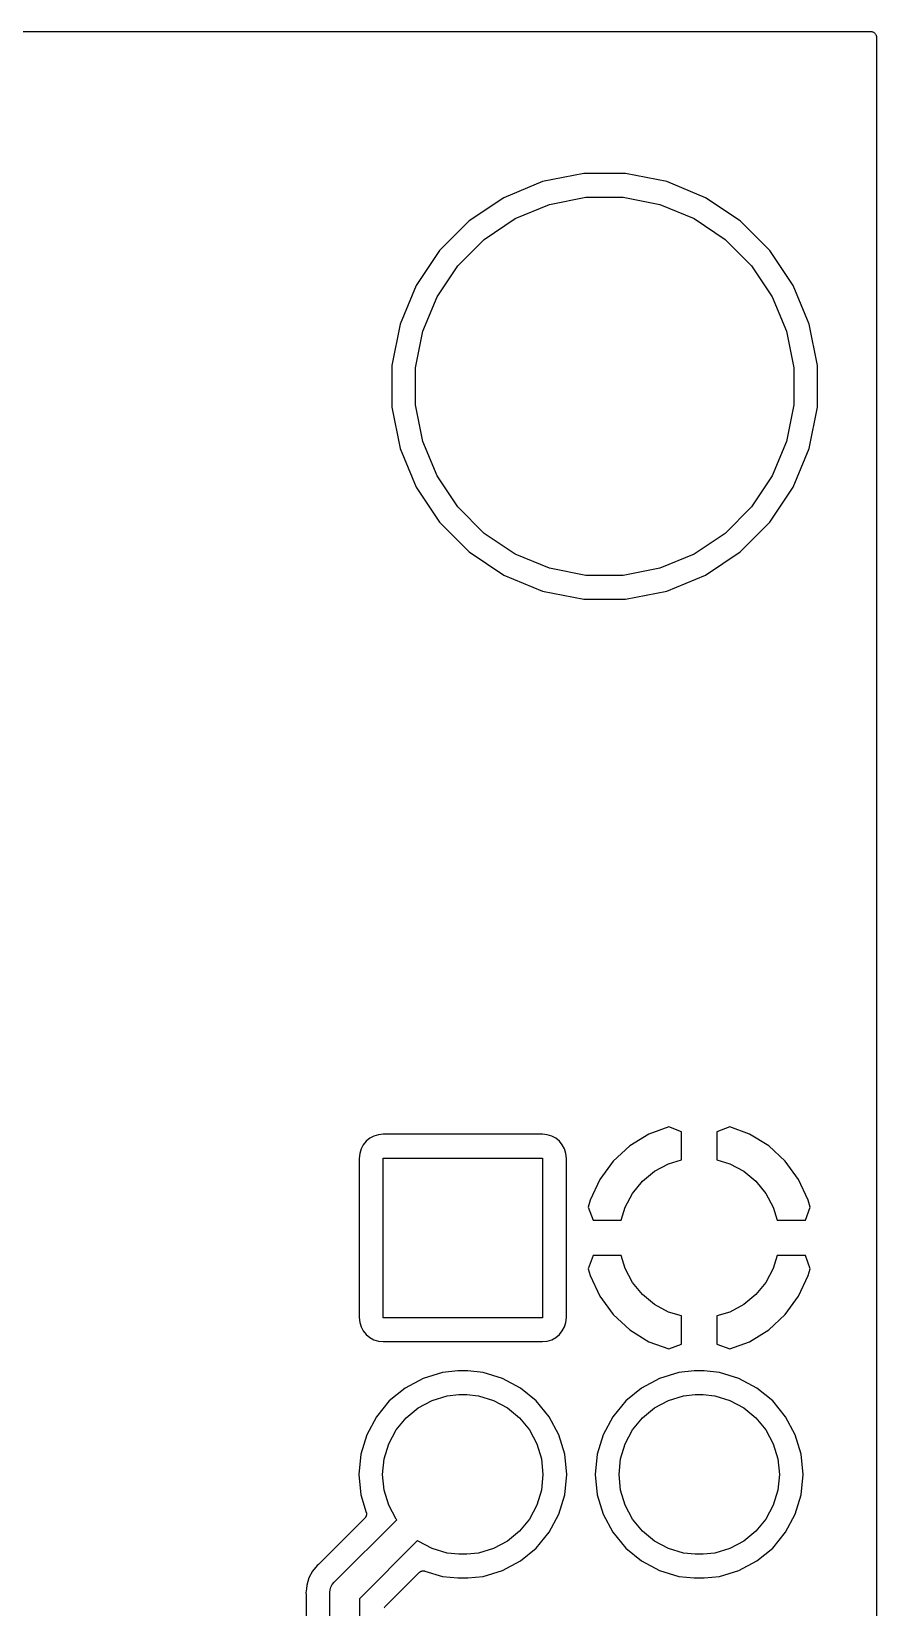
# Model space of a CAD drawing. Extents: x 150 to 178.5, y -114.8 to -80.
# Drawn here: x 171.35 to 178.5, y -93.32 to -80 of the extents above; entities that cross this region are included whole.
import ezdxf

# ---------------------------------------------------------------- set-up
doc = ezdxf.new("R2010")
doc.units = 0
doc.header["$MEASUREMENT"] = 0
doc.layers.add('BLACK', color=7, linetype='CONTINUOUS')

msp = doc.modelspace()

# ---------------------------------------------------------------- linework, layer by layer
at = {"layer": 'BLACK', "linetype": 'CONTINUOUS'}
for p, q in [((150.05, -80), (178.45, -80)), ((178.45, -80), (178.45, -80)), ((178.45, -80), (178.45, -80)), ((178.45, -80), (178.45, -80)), ((178.45, -80), (178.451, -80)), ((178.451, -80), (178.455, -80.0005)), ((178.455, -80.0005), (178.46, -80.001)), ((178.46, -80.001), (178.46, -80.0011)), ((178.46, -80.0011), (178.46, -80.0011)), ((178.46, -80.0011), (178.465, -80.0025)), ((178.465, -80.0025), (178.469, -80.0039)), ((178.469, -80.0039), (178.47, -80.004)), ((178.47, -80.004), (178.47, -80.004)), ((178.47, -80.004), (178.474, -80.0063)), ((178.474, -80.0063), (178.478, -80.0085)), ((178.478, -80.0085), (178.478, -80.0087)), ((178.478, -80.0087), (178.478, -80.0087)), ((178.478, -80.0087), (178.482, -80.0117)), ((178.482, -80.0117), (178.485, -80.0148)), ((178.485, -80.0148), (178.486, -80.0149)), ((178.486, -80.0149), (178.486, -80.015)), ((178.486, -80.015), (178.489, -80.0186)), ((178.489, -80.0186), (178.492, -80.0223)), ((178.492, -80.0223), (178.492, -80.0225)), ((178.492, -80.0225), (178.492, -80.0226)), ((178.492, -80.0226), (178.494, -80.0267)), ((178.494, -80.0267), (178.496, -80.0309)), ((178.496, -80.0309), (178.496, -80.0311)), ((178.496, -80.0311), (178.496, -80.0313)), ((178.496, -80.0313), (178.498, -80.0357)), ((178.498, -80.0357), (178.499, -80.0403)), ((178.499, -80.0403), (178.499, -80.0405)), ((178.499, -80.0405), (178.499, -80.0406)), ((178.499, -80.0406), (178.5, -80.0453)), ((178.5, -80.0453), (178.5, -80.05)), ((178.5, -80.05), (178.5, -114.725)), ((175.675, -81.2692), (175.347, -81.4049)), ((176.023, -81.2), (175.675, -81.2692)), ((176.377, -81.2), (176.023, -81.2)), ((176.725, -81.2692), (176.377, -81.2)), ((177.053, -81.4049), (176.725, -81.2692)), ((175.347, -81.4049), (175.053, -81.6018)), ((175.733, -81.4615), (176.042, -81.4)), ((176.042, -81.4), (176.358, -81.4)), ((176.358, -81.4), (176.667, -81.4615)), ((177.347, -81.6018), (177.053, -81.4049)), ((175.442, -81.5821), (175.733, -81.4615)), ((176.667, -81.4615), (176.958, -81.5821)), ((175.053, -81.6018), (174.802, -81.8526)), ((175.18, -81.7572), (175.442, -81.5821)), ((176.958, -81.5821), (177.22, -81.7572)), ((177.598, -81.8526), (177.347, -81.6018)), ((174.957, -81.9801), (175.18, -81.7572)), ((177.22, -81.7572), (177.443, -81.9801)), ((174.802, -81.8526), (174.605, -82.1474)), ((177.795, -82.1474), (177.598, -81.8526)), ((174.782, -82.2421), (174.957, -81.9801)), ((177.443, -81.9801), (177.618, -82.2421)), ((174.605, -82.1474), (174.469, -82.475)), ((177.931, -82.475), (177.795, -82.1474)), ((174.661, -82.5333), (174.782, -82.2421)), ((177.618, -82.2421), (177.739, -82.5333)), ((174.469, -82.475), (174.4, -82.8227)), ((178, -82.8227), (177.931, -82.475)), ((174.6, -82.8424), (174.661, -82.5333)), ((177.739, -82.5333), (177.8, -82.8424)), ((174.4, -82.8227), (174.4, -83.1773)), ((174.6, -83.1576), (174.6, -82.8424)), ((177.8, -82.8424), (177.8, -83.1576)), ((178, -83.1773), (178, -82.8227)), ((174.4, -83.1773), (174.469, -83.525)), ((174.661, -83.4667), (174.6, -83.1576)), ((177.8, -83.1576), (177.739, -83.4667)), ((177.931, -83.525), (178, -83.1773)), ((174.469, -83.525), (174.605, -83.8526)), ((174.782, -83.7579), (174.661, -83.4667)), ((177.739, -83.4667), (177.618, -83.7579)), ((177.795, -83.8526), (177.931, -83.525)), ((174.957, -84.0199), (174.782, -83.7579)), ((177.618, -83.7579), (177.443, -84.0199)), ((174.605, -83.8526), (174.802, -84.1474)), ((177.598, -84.1474), (177.795, -83.8526)), ((175.18, -84.2428), (174.957, -84.0199)), ((177.443, -84.0199), (177.22, -84.2428)), ((174.802, -84.1474), (175.053, -84.3982)), ((177.347, -84.3982), (177.598, -84.1474)), ((175.442, -84.4179), (175.18, -84.2428)), ((177.22, -84.2428), (176.958, -84.4179)), ((175.053, -84.3982), (175.347, -84.5951)), ((175.733, -84.5385), (175.442, -84.4179)), ((176.958, -84.4179), (176.667, -84.5385)), ((177.053, -84.5951), (177.347, -84.3982)), ((175.347, -84.5951), (175.675, -84.7308)), ((176.042, -84.6), (175.733, -84.5385)), ((176.358, -84.6), (176.042, -84.6)), ((176.667, -84.5385), (176.358, -84.6)), ((176.725, -84.7308), (177.053, -84.5951)), ((175.675, -84.7308), (176.023, -84.8)), ((176.377, -84.8), (176.725, -84.7308)), ((176.023, -84.8), (176.377, -84.8)), ((176.742, -89.2614), (176.575, -89.3228)), ((176.85, -89.3021), (176.742, -89.2614)), ((177.258, -89.2614), (177.15, -89.3021)), ((177.425, -89.3228), (177.258, -89.2614)), ((174.183, -89.3829), (174.158, -89.4133)), ((174.213, -89.3579), (174.183, -89.3829)), ((174.248, -89.3393), (174.213, -89.3579)), ((174.286, -89.3279), (174.248, -89.3393)), ((174.327, -89.3238), (174.286, -89.3279)), ((175.673, -89.3238), (174.327, -89.3238)), ((175.714, -89.3279), (175.673, -89.3238)), ((175.752, -89.3393), (175.714, -89.3279)), ((175.787, -89.3579), (175.752, -89.3393)), ((175.817, -89.3829), (175.787, -89.3579)), ((175.842, -89.4133), (175.817, -89.3829)), ((176.575, -89.3228), (176.412, -89.4225)), ((176.85, -89.5401), (176.85, -89.3021)), ((177.15, -89.3021), (177.15, -89.5401)), ((177.588, -89.4225), (177.425, -89.3228)), ((174.128, -89.4858), (174.124, -89.5275)), ((174.124, -89.5275), (174.124, -90.8725)), ((174.139, -89.4481), (174.128, -89.4858)), ((174.158, -89.4133), (174.139, -89.4481)), ((174.325, -90.875), (174.325, -89.525)), ((174.325, -89.525), (175.675, -89.525)), ((175.675, -89.525), (175.675, -90.875)), ((175.861, -89.4481), (175.842, -89.4133)), ((175.872, -89.4858), (175.861, -89.4481)), ((175.876, -89.5275), (175.872, -89.4858)), ((175.876, -90.8725), (175.876, -89.5275)), ((176.412, -89.4225), (176.272, -89.5522)), ((176.74, -89.5734), (176.85, -89.5401)), ((177.15, -89.5401), (177.26, -89.5734)), ((177.728, -89.5522), (177.588, -89.4225)), ((176.272, -89.5522), (176.159, -89.7067)), ((176.52, -89.7204), (176.623, -89.636)), ((176.623, -89.636), (176.74, -89.5734)), ((177.26, -89.5734), (177.377, -89.636)), ((177.377, -89.636), (177.48, -89.7204)), ((177.841, -89.7067), (177.728, -89.5522)), ((176.159, -89.7067), (176.079, -89.8816)), ((176.436, -89.8232), (176.52, -89.7204)), ((177.48, -89.7204), (177.564, -89.8232)), ((177.921, -89.8816), (177.841, -89.7067)), ((176.079, -89.8816), (176.061, -89.9399)), ((176.061, -89.9399), (176.102, -90.05)), ((176.34, -90.05), (176.373, -89.9404)), ((176.373, -89.9404), (176.436, -89.8232)), ((177.564, -89.8232), (177.627, -89.9404)), ((177.627, -89.9404), (177.66, -90.05)), ((177.898, -90.05), (177.939, -89.9399)), ((177.939, -89.9399), (177.921, -89.8816)), ((176.102, -90.05), (176.34, -90.05)), ((177.66, -90.05), (177.898, -90.05)), ((176.102, -90.35), (176.061, -90.4601)), ((176.061, -90.4601), (176.079, -90.5184)), ((176.34, -90.35), (176.102, -90.35)), ((176.373, -90.4596), (176.34, -90.35)), ((176.436, -90.5768), (176.373, -90.4596)), ((177.627, -90.4596), (177.564, -90.5768)), ((177.66, -90.35), (177.627, -90.4596)), ((177.898, -90.35), (177.66, -90.35)), ((177.939, -90.4601), (177.898, -90.35)), ((177.921, -90.5184), (177.939, -90.4601)), ((176.079, -90.5184), (176.159, -90.6933)), ((176.52, -90.6796), (176.436, -90.5768)), ((177.564, -90.5768), (177.48, -90.6796)), ((177.841, -90.6933), (177.921, -90.5184)), ((176.159, -90.6933), (176.272, -90.8478)), ((176.623, -90.764), (176.52, -90.6796)), ((177.48, -90.6796), (177.377, -90.764)), ((177.728, -90.8478), (177.841, -90.6933)), ((174.124, -90.8725), (174.128, -90.9142)), ((175.872, -90.9142), (175.876, -90.8725)), ((176.272, -90.8478), (176.412, -90.9775)), ((176.74, -90.8266), (176.623, -90.764)), ((176.85, -90.8599), (176.74, -90.8266)), ((176.85, -91.0979), (176.85, -90.8599)), ((177.26, -90.8266), (177.15, -90.8599)), ((177.15, -90.8599), (177.15, -91.0979)), ((177.377, -90.764), (177.26, -90.8266)), ((177.588, -90.9775), (177.728, -90.8478)), ((174.128, -90.9142), (174.139, -90.9519)), ((174.139, -90.9519), (174.158, -90.9867)), ((174.158, -90.9867), (174.183, -91.0171)), ((175.675, -90.875), (174.325, -90.875)), ((175.817, -91.0171), (175.842, -90.9867)), ((175.842, -90.9867), (175.861, -90.9519)), ((175.861, -90.9519), (175.872, -90.9142)), ((176.412, -90.9775), (176.575, -91.0772)), ((177.425, -91.0772), (177.588, -90.9775)), ((174.183, -91.0171), (174.213, -91.0421)), ((174.213, -91.0421), (174.248, -91.0607)), ((174.248, -91.0607), (174.286, -91.0721)), ((174.286, -91.0721), (174.327, -91.0762)), ((174.327, -91.0762), (175.673, -91.0762)), ((175.673, -91.0762), (175.714, -91.0721)), ((175.714, -91.0721), (175.752, -91.0607)), ((175.752, -91.0607), (175.787, -91.0421)), ((175.787, -91.0421), (175.817, -91.0171)), ((176.575, -91.0772), (176.742, -91.1386)), ((176.742, -91.1386), (176.85, -91.0979)), ((177.15, -91.0979), (177.258, -91.1386)), ((177.258, -91.1386), (177.425, -91.0772)), ((174.664, -91.3877), (174.512, -91.4689)), ((174.828, -91.3377), (174.664, -91.3877)), ((174.957, -91.325), (174.828, -91.3377)), ((175.043, -91.325), (174.957, -91.325)), ((175.172, -91.3377), (175.043, -91.325)), ((175.336, -91.3877), (175.172, -91.3377)), ((175.488, -91.4689), (175.336, -91.3877)), ((176.664, -91.3877), (176.512, -91.4689)), ((176.828, -91.3377), (176.664, -91.3877)), ((176.957, -91.325), (176.828, -91.3377)), ((177.043, -91.325), (176.957, -91.325)), ((177.172, -91.3377), (177.043, -91.325)), ((177.336, -91.3877), (177.172, -91.3377)), ((177.488, -91.4689), (177.336, -91.3877)), ((174.512, -91.4689), (174.378, -91.5783)), ((174.74, -91.5734), (174.868, -91.5348)), ((174.868, -91.5348), (174.967, -91.525)), ((174.967, -91.525), (175.033, -91.525)), ((175.033, -91.525), (175.132, -91.5348)), ((175.132, -91.5348), (175.26, -91.5734)), ((175.622, -91.5783), (175.488, -91.4689)), ((176.512, -91.4689), (176.378, -91.5783)), ((176.74, -91.5734), (176.868, -91.5348)), ((176.868, -91.5348), (176.967, -91.525)), ((176.967, -91.525), (177.033, -91.525)), ((177.033, -91.525), (177.132, -91.5348)), ((177.132, -91.5348), (177.26, -91.5734)), ((177.622, -91.5783), (177.488, -91.4689)), ((174.378, -91.5783), (174.269, -91.7115)), ((174.52, -91.7204), (174.623, -91.636)), ((174.623, -91.636), (174.74, -91.5734)), ((175.26, -91.5734), (175.377, -91.636)), ((175.377, -91.636), (175.48, -91.7204)), ((175.731, -91.7115), (175.622, -91.5783)), ((176.378, -91.5783), (176.269, -91.7115)), ((176.52, -91.7204), (176.623, -91.636)), ((176.623, -91.636), (176.74, -91.5734)), ((177.26, -91.5734), (177.377, -91.636)), ((177.377, -91.636), (177.48, -91.7204)), ((177.731, -91.7115), (177.622, -91.5783)), ((174.269, -91.7115), (174.188, -91.8635)), ((174.436, -91.8232), (174.52, -91.7204)), ((175.48, -91.7204), (175.564, -91.8232)), ((175.812, -91.8635), (175.731, -91.7115)), ((176.269, -91.7115), (176.188, -91.8635)), ((176.436, -91.8232), (176.52, -91.7204)), ((177.48, -91.7204), (177.564, -91.8232)), ((177.812, -91.8635), (177.731, -91.7115)), ((174.188, -91.8635), (174.138, -92.0285)), ((174.373, -91.9404), (174.436, -91.8232)), ((175.564, -91.8232), (175.627, -91.9404)), ((175.862, -92.0285), (175.812, -91.8635)), ((176.188, -91.8635), (176.138, -92.0285)), ((176.373, -91.9404), (176.436, -91.8232)), ((177.564, -91.8232), (177.627, -91.9404)), ((177.862, -92.0285), (177.812, -91.8635)), ((174.138, -92.0285), (174.121, -92.2)), ((174.322, -92.2), (174.335, -92.0677)), ((174.335, -92.0677), (174.373, -91.9404)), ((175.627, -91.9404), (175.665, -92.0677)), ((175.665, -92.0677), (175.678, -92.2)), ((175.879, -92.2), (175.862, -92.0285)), ((176.138, -92.0285), (176.121, -92.2)), ((176.322, -92.2), (176.335, -92.0677)), ((176.335, -92.0677), (176.373, -91.9404)), ((177.627, -91.9404), (177.665, -92.0677)), ((177.665, -92.0677), (177.678, -92.2)), ((177.879, -92.2), (177.862, -92.0285)), ((174.121, -92.2), (174.138, -92.3715)), ((174.335, -92.3323), (174.322, -92.2)), ((175.678, -92.2), (175.665, -92.3323)), ((175.862, -92.3715), (175.879, -92.2)), ((176.121, -92.2), (176.138, -92.3715)), ((176.335, -92.3323), (176.322, -92.2)), ((177.678, -92.2), (177.665, -92.3323)), ((177.862, -92.3715), (177.879, -92.2)), ((174.373, -92.4596), (174.335, -92.3323)), ((175.665, -92.3323), (175.627, -92.4596)), ((176.373, -92.4596), (176.335, -92.3323)), ((177.665, -92.3323), (177.627, -92.4596)), ((174.138, -92.3715), (174.183, -92.5202)), ((174.436, -92.5768), (174.373, -92.4596)), ((175.627, -92.4596), (175.564, -92.5768)), ((175.812, -92.5365), (175.862, -92.3715)), ((176.138, -92.3715), (176.188, -92.5365)), ((176.436, -92.5768), (176.373, -92.4596)), ((177.627, -92.4596), (177.564, -92.5768)), ((177.812, -92.5365), (177.862, -92.3715)), ((174.17, -92.5701), (173.783, -92.9572)), ((173.916, -93.1073), (174.441, -92.5825)), ((174.172, -92.5684), (174.17, -92.5701)), ((174.173, -92.5668), (174.172, -92.5684)), ((174.175, -92.5646), (174.173, -92.5668)), ((174.176, -92.5626), (174.175, -92.5646)), ((174.178, -92.5606), (174.176, -92.5626)), ((174.179, -92.5588), (174.178, -92.5606)), ((174.18, -92.5563), (174.179, -92.5588)), ((174.181, -92.554), (174.18, -92.5563)), ((174.182, -92.5518), (174.181, -92.554)), ((174.183, -92.5498), (174.182, -92.5518)), ((174.183, -92.5202), (174.183, -92.5209)), ((174.183, -92.5209), (174.183, -92.5231)), ((174.183, -92.5231), (174.184, -92.5252)), ((174.184, -92.5446), (174.183, -92.5472)), ((174.183, -92.5472), (174.183, -92.5498)), ((174.184, -92.5252), (174.184, -92.5279)), ((174.184, -92.5279), (174.185, -92.5305)), ((174.185, -92.5403), (174.184, -92.5424)), ((174.184, -92.5424), (174.184, -92.5446)), ((174.185, -92.5305), (174.185, -92.5327)), ((174.185, -92.5327), (174.185, -92.5349)), ((174.185, -92.5349), (174.185, -92.5376)), ((174.185, -92.5376), (174.185, -92.5403)), ((174.441, -92.5825), (174.436, -92.5768)), ((175.564, -92.5768), (175.48, -92.6796)), ((175.731, -92.6885), (175.812, -92.5365)), ((176.188, -92.5365), (176.269, -92.6885)), ((176.52, -92.6796), (176.436, -92.5768)), ((177.564, -92.5768), (177.48, -92.6796)), ((177.731, -92.6885), (177.812, -92.5365)), ((175.48, -92.6796), (175.377, -92.764)), ((175.622, -92.8217), (175.731, -92.6885)), ((176.269, -92.6885), (176.378, -92.8217)), ((176.623, -92.764), (176.52, -92.6796)), ((177.48, -92.6796), (177.377, -92.764)), ((177.622, -92.8217), (177.731, -92.6885)), ((174.617, -92.7593), (174.125, -93.2518)), ((174.623, -92.764), (174.617, -92.7593)), ((174.74, -92.8266), (174.623, -92.764)), ((174.868, -92.8652), (174.74, -92.8266)), ((174.967, -92.875), (174.868, -92.8652)), ((175.132, -92.8652), (175.033, -92.875)), ((175.26, -92.8266), (175.132, -92.8652)), ((175.377, -92.764), (175.26, -92.8266)), ((175.488, -92.9311), (175.622, -92.8217)), ((176.378, -92.8217), (176.512, -92.9311)), ((176.74, -92.8266), (176.623, -92.764)), ((176.868, -92.8652), (176.74, -92.8266)), ((176.967, -92.875), (176.868, -92.8652)), ((177.132, -92.8652), (177.033, -92.875)), ((177.26, -92.8266), (177.132, -92.8652)), ((177.377, -92.764), (177.26, -92.8266)), ((177.488, -92.9311), (177.622, -92.8217)), ((173.769, -92.9691), (173.728, -93.0186)), ((173.78, -92.9605), (173.769, -92.9691)), ((173.781, -92.959), (173.78, -92.9605)), ((173.783, -92.9577), (173.781, -92.959)), ((173.783, -92.9572), (173.783, -92.9577)), ((175.033, -92.875), (174.967, -92.875)), ((175.336, -93.0123), (175.488, -92.9311)), ((176.512, -92.9311), (176.664, -93.0123)), ((177.033, -92.875), (176.967, -92.875)), ((177.336, -93.0123), (177.488, -92.9311)), ((173.68, -93.1363), (173.677, -93.1655)), ((173.698, -93.075), (173.68, -93.1363)), ((173.728, -93.0186), (173.698, -93.075)), ((173.884, -93.1519), (173.896, -93.1302)), ((173.896, -93.1302), (173.911, -93.1112)), ((173.911, -93.1112), (173.916, -93.1073)), ((174.34, -93.32), (174.63, -93.0297)), ((174.63, -93.0292), (174.632, -93.0279)), ((174.63, -93.0297), (174.63, -93.0292)), ((174.632, -93.0279), (174.634, -93.0263)), ((174.634, -93.0263), (174.636, -93.0248)), ((174.636, -93.0248), (174.638, -93.0231)), ((174.638, -93.0231), (174.64, -93.0221)), ((174.64, -93.0221), (174.642, -93.0209)), ((174.642, -93.0209), (174.644, -93.0199)), ((174.644, -93.0199), (174.647, -93.0187)), ((174.647, -93.0187), (174.649, -93.018)), ((174.649, -93.018), (174.651, -93.0172)), ((174.651, -93.0172), (174.653, -93.0167)), ((174.653, -93.0167), (174.656, -93.0159)), ((174.656, -93.0159), (174.658, -93.0157)), ((174.658, -93.0157), (174.66, -93.0153)), ((174.66, -93.0153), (174.663, -93.0153)), ((174.663, -93.0153), (174.666, -93.0151)), ((174.666, -93.0151), (174.668, -93.0153)), ((174.668, -93.0153), (174.67, -93.0153)), ((174.67, -93.0153), (174.673, -93.0158)), ((174.673, -93.0158), (174.675, -93.0161)), ((174.675, -93.0161), (174.678, -93.0168)), ((174.678, -93.0168), (174.68, -93.0172)), ((174.68, -93.0172), (174.828, -93.0623)), ((174.828, -93.0623), (174.957, -93.075)), ((174.957, -93.075), (175.043, -93.075)), ((175.043, -93.075), (175.172, -93.0623)), ((175.172, -93.0623), (175.336, -93.0123)), ((176.664, -93.0123), (176.828, -93.0623)), ((176.828, -93.0623), (176.957, -93.075)), ((176.957, -93.075), (177.043, -93.075)), ((177.043, -93.075), (177.172, -93.0623)), ((177.172, -93.0623), (177.336, -93.0123)), ((173.677, -93.1655), (173.673, -93.2)), ((173.673, -93.2), (173.675, -93.2135)), ((173.675, -93.2135), (173.675, -93.2142)), ((173.675, -93.2142), (173.675, -93.2163)), ((173.675, -93.2163), (173.675, -93.2184)), ((173.675, -93.2184), (173.675, -102.995)), ((173.677, -93.1655), (173.677, -93.1655)), ((173.874, -93.2), (173.875, -93.1939)), ((173.875, -93.2061), (173.874, -93.2)), ((173.875, -93.1939), (173.877, -93.1755)), ((173.875, -93.1939), (173.875, -93.1939)), ((173.875, -103.159), (173.875, -93.2061)), ((173.877, -93.1755), (173.884, -93.1519)), ((174.125, -93.2518), (174.125, -103.113)), ((174.334, -93.3271), (174.337, -93.3235)), ((174.337, -93.3235), (174.34, -93.32))]:
    msp.add_line(p, q, dxfattribs=at)

doc.saveas('drawing.dxf')
